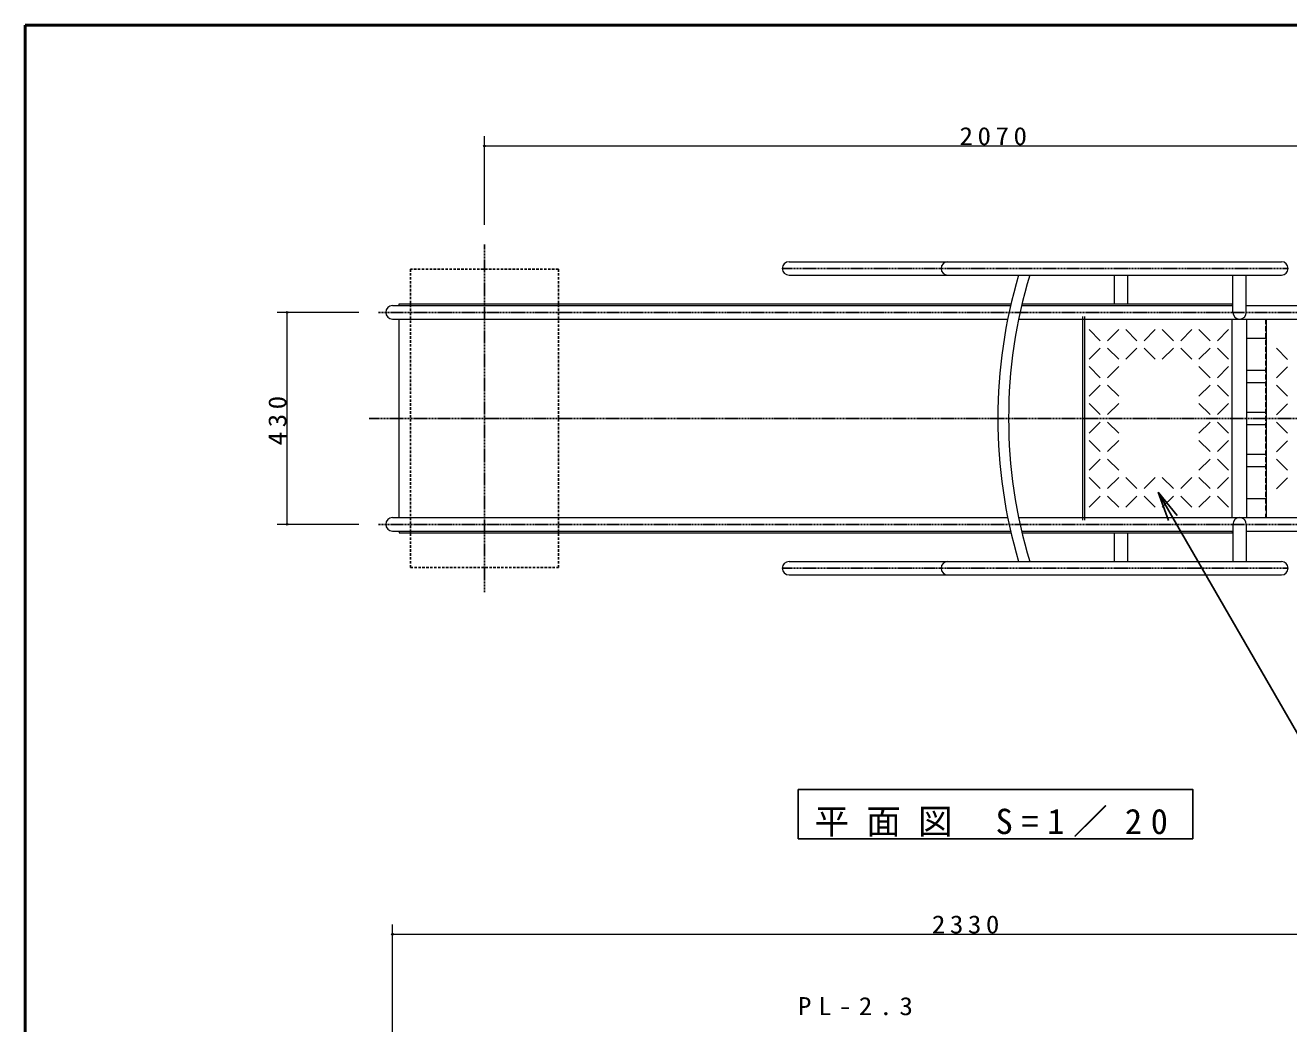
# Model space of a CAD drawing. Units: millimetres at full size, with parts at other scales. Extents: x -7816 to 10, y -396 to 5340.
# Drawn here: x -7700 to -5138, y 3315 to 5340 of the extents above; entities that cross this region are included whole.
import ezdxf

# ---------------------------------------------------------------- set-up
doc = ezdxf.new("R2010")
doc.units = ezdxf.units.MM
doc.linetypes.add('USER2', pattern=[6, 3, -1, 1, -1])
doc.linetypes.add('USER4', pattern=[8, 5, -3])
for name, color, linetype, lineweight in [('A3図枠', 7, 'Continuous', 25), ('線', 2, 'Continuous', 25), ('補助', 2, 'Continuous', 25)]:
    doc.layers.add(name, color=color, linetype=linetype, lineweight=lineweight)
doc.styles.add('ＭＳ ゴシック', font='')
doc.styles.get('ＭＳ ゴシック').set_extended_font_data('MS Gothic')

# ---------------------------------------------------------------- blocks, each defined once
blk = doc.blocks.new('dimension_origin')
at = {"color": 0, "linetype": 'Continuous', "lineweight": -2}
blk.add_circle((0, 0), 1.25, dxfattribs=at)

msp = doc.modelspace()

# ---------------------------------------------------------------- linework, layer by layer
at = {"layer": 'A3図枠', "lineweight": 50}
for p, q in [((-7700, 5340), (-7700, 0)), ((0, 5340), (-7700, 5340))]:
    msp.add_line(p, q, dxfattribs=at)
at = {"layer": '線', "color": 20, "linetype": 'USER2'}
for p, q in [((-6768.918, 4895.238), (-6768.918, 4190.238)), ((-6164.907, 4846.738), (-5139.108, 4846.738)), ((-6983.7, 4757.738), (-4621.863, 4757.738)), ((-7002.393, 4542.738), (-4428.4, 4542.738)), ((-6983.7, 4327.738), (-4621.863, 4327.738)), ((-6164.907, 4238.738), (-5139.108, 4238.738))]:
    msp.add_line(p, q, dxfattribs=at)
at = {"layer": '線', "color": 7, "lineweight": 13}
for p, q in [((-6151.307, 4860.338), (-5152.708, 4860.338)), ((-6151.307, 4833.138), (-5152.708, 4833.138)), ((-5491.197, 4774.738), (-5491.197, 4833.138)), ((-5463.997, 4774.738), (-5463.997, 4833.138)), ((-5251.197, 4757.738), (-5251.197, 4833.138)), ((-5223.997, 4757.738), (-5223.997, 4833.138)), ((-6955.318, 4771.338), (-5702.008, 4771.338)), ((-6941.718, 4771.338), (-6941.718, 4774.738)), ((-6941.718, 4774.738), (-5701.227, 4774.738)), ((-5679.729, 4771.338), (-5251.197, 4771.338)), ((-5678.93, 4774.738), (-5252.597, 4774.738)), ((-5252.597, 4774.738), (-5252.597, 4771.338)), ((-5252.597, 4773.238), (-5251.197, 4773.238)), ((-5252.597, 4772.738), (-5251.197, 4772.738)), ((-5223.997, 4771.338), (-4635.463, 4771.338)), ((-6955.318, 4744.138), (-5707.822, 4744.138)), ((-6941.718, 4341.338), (-6941.718, 4744.138)), ((-5685.676, 4744.138), (-5237.597, 4744.138)), ((-5555.613, 4336.338), (-5555.613, 4749.138)), ((-5551.613, 4336.338), (-5551.613, 4749.138)), ((-5252.597, 4341.338), (-5252.597, 4744.138)), ((-5237.597, 4744.138), (-4635.463, 4744.138)), ((-5222.597, 4341.338), (-5222.597, 4744.138)), ((-5183.213, 4341.338), (-5183.213, 4744.138)), ((-5222.597, 4705.238), (-5183.213, 4705.238)), ((-5222.597, 4640.238), (-5184.324, 4640.238)), ((-5222.597, 4615.238), (-5184.324, 4615.238)), ((-5222.597, 4555.238), (-5184.324, 4555.238)), ((-5222.597, 4530.238), (-5184.324, 4530.238)), ((-5222.597, 4470.238), (-5184.324, 4470.238)), ((-5222.597, 4445.238), (-5184.324, 4445.238)), ((-5222.597, 4380.238), (-5183.213, 4380.238)), ((-6955.318, 4341.338), (-5707.822, 4341.338)), ((-5685.676, 4341.338), (-5237.597, 4341.338)), ((-5237.597, 4341.338), (-4635.463, 4341.338)), ((-6955.318, 4314.138), (-5702.008, 4314.138)), ((-6941.718, 4314.138), (-6941.718, 4310.738)), ((-6941.718, 4310.738), (-5701.227, 4310.738)), ((-5679.729, 4314.138), (-5251.197, 4314.138)), ((-5678.93, 4310.738), (-5252.597, 4310.738)), ((-5491.197, 4252.338), (-5491.197, 4310.738)), ((-5463.997, 4252.338), (-5463.997, 4310.738)), ((-5252.597, 4314.138), (-5252.597, 4310.738)), ((-5252.597, 4312.738), (-5251.197, 4312.738)), ((-5252.597, 4312.238), (-5251.197, 4312.238)), ((-5251.197, 4327.738), (-5251.197, 4252.338)), ((-5223.997, 4327.738), (-5223.997, 4252.338)), ((-5223.997, 4314.138), (-4635.463, 4314.138)), ((-6151.307, 4252.338), (-5152.708, 4252.338)), ((-6151.307, 4225.138), (-5152.708, 4225.138))]:
    msp.add_line(p, q, dxfattribs=at)
at = {"layer": '線'}
for p, q in [((-5184.324, 4733.738), (-5184.324, 4744.138)), ((-5542.735, 4722.738), (-5520.235, 4700.238)), ((-5482.735, 4722.738), (-5505.235, 4700.238)), ((-5468.522, 4722.738), (-5446.022, 4700.238)), ((-5408.522, 4722.738), (-5431.022, 4700.238)), ((-5394.31, 4722.738), (-5371.81, 4700.238)), ((-5334.31, 4722.738), (-5356.81, 4700.238)), ((-5320.097, 4722.738), (-5297.597, 4700.238)), ((-5282.597, 4700.238), (-5260.097, 4722.738)), ((-5184.324, 4733.738), (-5183.213, 4733.738)), ((-5184.324, 4719.738), (-5184.324, 4729.738)), ((-5184.324, 4729.738), (-5183.213, 4729.738)), ((-5184.324, 4719.738), (-5183.213, 4719.738)), ((-5184.324, 4705.738), (-5184.324, 4715.738)), ((-5184.324, 4715.738), (-5183.213, 4715.738)), ((-5184.324, 4705.738), (-5183.213, 4705.738)), ((-5184.324, 4691.738), (-5184.324, 4701.738)), ((-5184.324, 4701.738), (-5183.213, 4701.738)), ((-5184.324, 4691.738), (-5183.213, 4691.738)), ((-5520.235, 4685.238), (-5542.735, 4662.738)), ((-5505.235, 4685.238), (-5482.735, 4662.738)), ((-5446.022, 4685.238), (-5468.522, 4662.738)), ((-5431.022, 4685.238), (-5408.522, 4662.738)), ((-5371.81, 4685.238), (-5394.31, 4662.738)), ((-5356.81, 4685.238), (-5334.31, 4662.738)), ((-5320.097, 4662.738), (-5297.597, 4685.238)), ((-5282.597, 4685.238), (-5260.097, 4662.738)), ((-5184.324, 4687.738), (-5183.213, 4687.738)), ((-5184.324, 4677.738), (-5184.324, 4687.738)), ((-5184.324, 4677.738), (-5183.213, 4677.738)), ((-5184.324, 4663.738), (-5184.324, 4673.738)), ((-5184.324, 4673.738), (-5183.213, 4673.738)), ((-5184.324, 4663.738), (-5183.213, 4663.738)), ((-5163.08, 4684.905), (-5140.58, 4662.405)), ((-5542.735, 4647.738), (-5520.235, 4625.238)), ((-5505.235, 4625.238), (-5482.735, 4647.738)), ((-5320.097, 4647.738), (-5297.597, 4625.238)), ((-5282.597, 4625.238), (-5260.097, 4647.738)), ((-5184.324, 4659.738), (-5183.213, 4659.738)), ((-5184.324, 4649.738), (-5184.324, 4659.738)), ((-5184.324, 4649.738), (-5183.213, 4649.738)), ((-5184.324, 4635.738), (-5184.324, 4645.738)), ((-5184.324, 4645.738), (-5183.213, 4645.738)), ((-5140.58, 4647.405), (-5163.08, 4624.905)), ((-5184.324, 4635.738), (-5183.213, 4635.738)), ((-5184.324, 4631.738), (-5183.213, 4631.738)), ((-5184.324, 4621.738), (-5184.324, 4631.738)), ((-5184.324, 4621.738), (-5183.213, 4621.738)), ((-5184.324, 4607.738), (-5184.324, 4617.738)), ((-5184.324, 4617.738), (-5183.213, 4617.738)), ((-5542.735, 4587.738), (-5520.235, 4610.238)), ((-5505.235, 4610.238), (-5482.735, 4587.738)), ((-5320.097, 4587.738), (-5297.597, 4610.238)), ((-5282.597, 4610.238), (-5260.097, 4587.738)), ((-5184.324, 4607.738), (-5183.213, 4607.738)), ((-5184.324, 4593.738), (-5184.324, 4603.738)), ((-5184.324, 4603.738), (-5183.213, 4603.738)), ((-5184.324, 4593.738), (-5183.213, 4593.738)), ((-5184.324, 4579.738), (-5184.324, 4589.738)), ((-5184.324, 4589.738), (-5183.213, 4589.738)), ((-5163.08, 4609.905), (-5140.58, 4587.405)), ((-5542.735, 4572.738), (-5520.235, 4550.238)), ((-5505.235, 4550.238), (-5482.735, 4572.738)), ((-5320.097, 4572.738), (-5297.597, 4550.238)), ((-5282.597, 4550.238), (-5260.097, 4572.738)), ((-5184.324, 4579.738), (-5183.213, 4579.738)), ((-5184.324, 4565.738), (-5184.324, 4575.738)), ((-5184.324, 4575.738), (-5183.213, 4575.738)), ((-5184.324, 4565.738), (-5183.213, 4565.738)), ((-5184.324, 4551.738), (-5184.324, 4561.738)), ((-5184.324, 4561.738), (-5183.213, 4561.738)), ((-5140.58, 4572.405), (-5163.08, 4549.905)), ((-5542.735, 4512.738), (-5520.235, 4535.238)), ((-5505.235, 4535.238), (-5482.735, 4512.738)), ((-5320.097, 4512.738), (-5297.597, 4535.238)), ((-5282.597, 4535.238), (-5260.097, 4512.738)), ((-5184.324, 4551.738), (-5183.213, 4551.738)), ((-5184.324, 4537.738), (-5184.324, 4547.738)), ((-5184.324, 4547.738), (-5183.213, 4547.738)), ((-5184.324, 4537.738), (-5183.213, 4537.738)), ((-5140.58, 4512.405), (-5163.08, 4534.905)), ((-5184.324, 4533.738), (-5183.213, 4533.738)), ((-5184.324, 4523.738), (-5184.324, 4533.738)), ((-5184.324, 4523.738), (-5183.213, 4523.738)), ((-5184.324, 4519.738), (-5183.213, 4519.738)), ((-5184.324, 4509.738), (-5184.324, 4519.738)), ((-5184.324, 4509.738), (-5183.213, 4509.738)), ((-5542.735, 4497.738), (-5520.235, 4475.238)), ((-5505.235, 4475.238), (-5482.735, 4497.738)), ((-5320.097, 4497.738), (-5297.597, 4475.238)), ((-5282.597, 4475.238), (-5260.097, 4497.738)), ((-5184.324, 4495.738), (-5184.324, 4505.738)), ((-5184.324, 4505.738), (-5183.213, 4505.738)), ((-5184.324, 4495.738), (-5183.213, 4495.738)), ((-5184.324, 4481.738), (-5184.324, 4491.738)), ((-5184.324, 4491.738), (-5183.213, 4491.738)), ((-5163.08, 4474.905), (-5140.58, 4497.405)), ((-5542.735, 4437.738), (-5520.235, 4460.238)), ((-5505.235, 4460.238), (-5482.735, 4437.738)), ((-5320.097, 4437.738), (-5297.597, 4460.238)), ((-5282.597, 4460.238), (-5260.097, 4437.738)), ((-5184.324, 4481.738), (-5183.213, 4481.738)), ((-5184.324, 4477.738), (-5183.213, 4477.738)), ((-5184.324, 4467.738), (-5184.324, 4477.738)), ((-5184.324, 4467.738), (-5183.213, 4467.738)), ((-5184.324, 4463.738), (-5183.213, 4463.738)), ((-5184.324, 4453.738), (-5184.324, 4463.738)), ((-5140.58, 4437.405), (-5163.08, 4459.905)), ((-5184.324, 4453.738), (-5183.213, 4453.738)), ((-5184.324, 4439.738), (-5184.324, 4449.738)), ((-5184.324, 4449.738), (-5183.213, 4449.738)), ((-5184.324, 4439.738), (-5183.213, 4439.738)), ((-5184.324, 4425.738), (-5184.324, 4435.738)), ((-5184.324, 4435.738), (-5183.213, 4435.738)), ((-5542.735, 4422.738), (-5520.235, 4400.238)), ((-5482.735, 4422.738), (-5505.235, 4400.238)), ((-5468.522, 4422.738), (-5446.022, 4400.238)), ((-5408.522, 4422.738), (-5431.022, 4400.238)), ((-5394.31, 4422.738), (-5371.81, 4400.238)), ((-5334.31, 4422.738), (-5356.81, 4400.238)), ((-5320.097, 4422.738), (-5297.597, 4400.238)), ((-5282.597, 4400.238), (-5260.097, 4422.738)), ((-5184.324, 4425.738), (-5183.213, 4425.738)), ((-5184.324, 4421.738), (-5183.213, 4421.738)), ((-5184.324, 4411.738), (-5184.324, 4421.738)), ((-5184.324, 4411.738), (-5183.213, 4411.738)), ((-5184.324, 4397.738), (-5184.324, 4407.738)), ((-5184.324, 4407.738), (-5183.213, 4407.738)), ((-5163.08, 4399.905), (-5140.58, 4422.405)), ((-5520.235, 4385.238), (-5542.735, 4362.738)), ((-5505.235, 4385.238), (-5482.735, 4362.738)), ((-5446.022, 4385.238), (-5468.522, 4362.738)), ((-5431.022, 4385.238), (-5408.522, 4362.738)), ((-5371.81, 4385.238), (-5394.31, 4362.738)), ((-5356.81, 4385.238), (-5334.31, 4362.738)), ((-5320.097, 4362.738), (-5297.597, 4385.238)), ((-5282.597, 4385.238), (-5260.097, 4362.738)), ((-5184.324, 4397.738), (-5183.213, 4397.738)), ((-5184.324, 4393.738), (-5183.213, 4393.738)), ((-5184.324, 4383.738), (-5184.324, 4393.738)), ((-5184.324, 4383.738), (-5183.213, 4383.738)), ((-5184.324, 4369.738), (-5184.324, 4379.738)), ((-5184.324, 4379.738), (-5183.213, 4379.738)), ((-5184.324, 4369.738), (-5183.213, 4369.738)), ((-5184.324, 4355.738), (-5184.324, 4365.738)), ((-5184.324, 4365.738), (-5183.213, 4365.738)), ((-5184.324, 4355.738), (-5183.213, 4355.738)), ((-5184.324, 4341.338), (-5184.324, 4349.238)), ((-5184.324, 4349.238), (-5183.213, 4349.238))]:
    msp.add_line(p, q, dxfattribs=at)
at = {"layer": '線', "color": 4, "linetype": 'USER4'}
msp.add_lwpolyline([(-6918.918, 4845.238), (-6918.918, 4240.238), (-6618.918, 4240.238), (-6618.918, 4845.238)], close=True, dxfattribs=at)
at = {"layer": '線', "color": 7, "lineweight": 13}
for centre, radius, start, end in [((-6151.307, 4846.738), 13.6, 90, 270), ((-5829.25, 4846.738), 13.6, 90, 270), ((-5152.708, 4846.738), 13.6, 270, 90), ((-4699.058, 4542.738), 1028.673, 163.60215, 196.39785), ((-4699.438, 4542.738), 1006.592, 163.23194, 196.76806), ((-6955.318, 4757.738), 13.6, 90, 270), ((-5237.597, 4757.738), 13.6, 180, 0), ((-6955.318, 4327.738), 13.6, 90, 270), ((-5237.597, 4327.738), 13.6, 0, 180), ((-6151.307, 4238.738), 13.6, 90, 270), ((-5829.25, 4238.738), 13.6, 90, 270), ((-5152.708, 4238.738), 13.6, 270, 90)]:
    msp.add_arc(centre, radius, start, end, dxfattribs=at)
at = {"layer": '補助', "lineweight": 13}
for p, q in [((-6768.918, 4935.238), (-6768.918, 5115.238)), ((-6768.918, 5095.238), (-4696.324, 5095.238)), ((-7023.7, 4757.738), (-7188.918, 4757.738)), ((-7168.918, 4327.738), (-7168.918, 4757.738)), ((-7023.7, 4327.738), (-7188.918, 4327.738)), ((-6955.378, 2047.418), (-6955.378, 3516.464)), ((-6955.378, 3496.464), (-4621.863, 3496.464))]:
    msp.add_line(p, q, dxfattribs=at)
at = {"layer": '補助'}
for p, q in [((-5381.588, 4335.777), (-5402.928, 4392.738)), ((-5364.267, 4345.777), (-5402.928, 4392.738)), ((-5402.928, 4392.738), (-5372.928, 4340.777)), ((-5372.928, 4340.777), (-5055.074, 3790.238))]:
    msp.add_line(p, q, dxfattribs=at)
msp.add_lwpolyline([(-6132.621, 3790.238), (-6132.621, 3690.238), (-5332.621, 3690.238), (-5332.621, 3790.238)], close=True, dxfattribs=at)

# ---------------------------------------------------------------- block references
at = {"layer": '補助', "lineweight": 13, "xscale": 1.33, "yscale": 1.33}
for p in [(-6768.918, 5095.238), (-6955.378, 3496.464)]:
    msp.add_blockref('dimension_origin', p, dxfattribs=at)
for p, rotation in [((-7168.918, 4757.738), 270), ((-7168.918, 4327.738), 90)]:
    msp.add_blockref('dimension_origin', p, dxfattribs=dict(at, rotation=rotation))

# ---------------------------------------------------------------- texts
at = {"layer": '補助', "style": 'ＭＳ ゴシック'}
for s, insert, char_height, attachment_point in [('\\T1.33;\\W1.1;2070', (-5732.621, 5096.238), 36.66, 8), ('\\T1.5;平面図\\~S=1／20', (-5732.621, 3693.572), 51.32, 8), ('\\T1.33;\\W1.1;2330', (-5788.62, 3497.464), 36.66, 8), ('\\T1.5;\\W1.1;PL-2.3', (-5886.324, 3368.964), 36.66, 3)]:
    msp.add_mtext(s, dxfattribs=dict(at, insert=insert, char_height=char_height, attachment_point=attachment_point))
at = {"layer": '補助', "insert": (-7169.918, 4542.738), "char_height": 36.66, "attachment_point": 8, "rotation": 90, "style": 'ＭＳ ゴシック'}
msp.add_mtext('\\T1.33;\\W1.1;430', dxfattribs=at)

doc.saveas('drawing.dxf')
